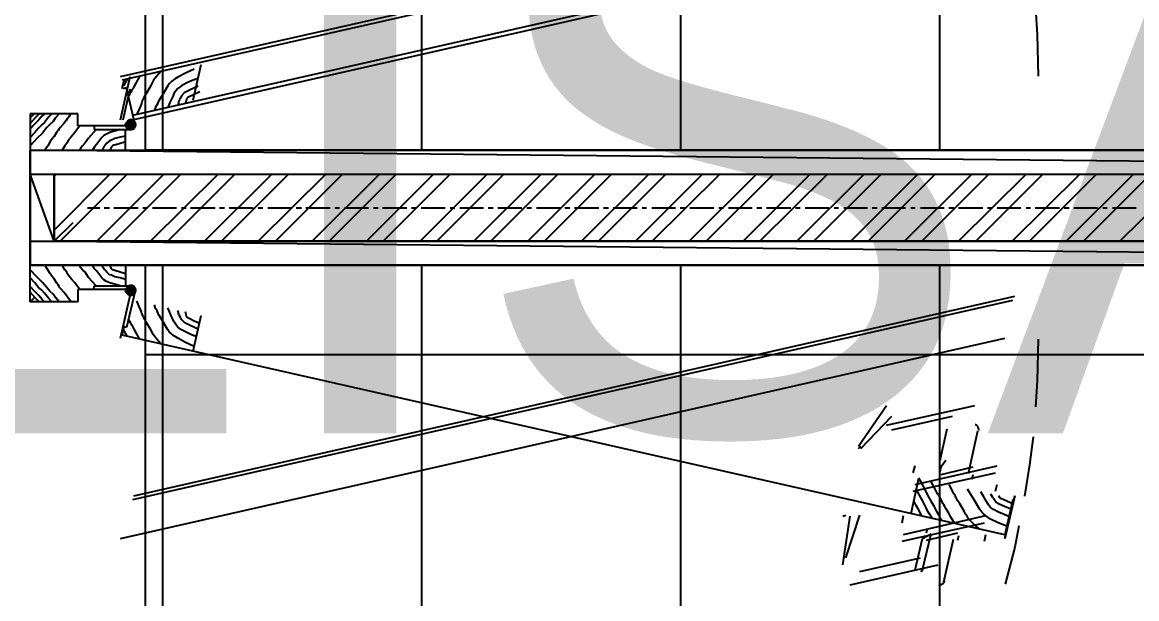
# Model space of a CAD drawing. Header units: millimetres. Extents: x 7649 to 34105, y 3983 to 25377.
# Drawn here: x 30915 to 32076, y 6858 to 7458 of the extents above; entities that cross this region are included whole.
import ezdxf

# ---------------------------------------------------------------- set-up
doc = ezdxf.new("R2010")
doc.units = ezdxf.units.MM

msp = doc.modelspace()

# ---------------------------------------------------------------- linework, layer by layer
at = {"layer": 'GEOMETRY', "color": 7}
for p, q in [((31060.84861, 7324.90139), (31060.84861, 9005.00556)), ((31330.72361, 7324.90139), (31330.72361, 9005.00556)), ((31600.59861, 7324.90139), (31600.59861, 9005.00556)), ((31870.47361, 7324.90139), (31870.47361, 9005.00556)), ((31016.92778, 7401.63056), (31938.20694, 7610.12222)), ((31938.20694, 7605.88889), (31018.51528, 7397.92639)), ((31029.62778, 7361.41389), (31946.67361, 7568.84722)), ((31030.68611, 7357.18056), (31948.79028, 7565.14306)), ((31970.48611, 7472.53889), (31972.07361, 7445.55139)), ((31972.07361, 7445.55139), (31973.13194, 7402.15972)), ((31093.65694, 7409.56806), (31084.66111, 7405.33472)), ((31092.59861, 7377.28889), (31101.06528, 7414.33056)), ((31016.92778, 7356.65139), (31026.98194, 7401.63056)), ((31018.51528, 7389.45972), (31020.63194, 7397.92639)), ((31023.80694, 7398.98472), (31022.21944, 7395.80972)), ((31036.50694, 7401.63056), (31032.80278, 7394.75139)), ((31051.32361, 7397.92639), (31048.14861, 7391.57639)), ((31054.49861, 7401.63056), (31051.32361, 7397.92639)), ((31058.73194, 7406.92222), (31054.49861, 7401.63056)), ((31073.01944, 7398.98472), (31070.37361, 7396.86806)), ((31076.72361, 7401.10139), (31073.01944, 7398.98472)), ((31084.66111, 7405.33472), (31076.72361, 7401.10139)), ((31091.01111, 7397.39722), (31085.19028, 7394.75139)), ((31096.30278, 7399.51389), (31091.01111, 7397.39722)), ((31023.27778, 7389.98889), (31019.57361, 7388.93056)), ((31019.57361, 7356.65139), (31026.98194, 7388.93056)), ((31022.21944, 7395.80972), (31020.10278, 7392.10556)), ((31031.74444, 7352.94722), (31023.27778, 7389.98889)), ((31028.56944, 7387.87222), (31027.51111, 7385.22639)), ((31029.62778, 7388.93056), (31028.56944, 7387.87222)), ((31030.68611, 7391.04722), (31029.62778, 7388.93056)), ((31032.80278, 7394.75139), (31030.68611, 7391.04722)), ((31048.14861, 7391.57639), (31044.44444, 7385.22639)), ((31066.14028, 7392.10556), (31060.31944, 7382.05139)), ((31067.72778, 7394.22222), (31066.14028, 7392.10556)), ((31070.37361, 7396.86806), (31067.72778, 7394.22222)), ((31074.60694, 7386.81389), (31072.49028, 7383.63889)), ((31076.72361, 7389.45972), (31074.60694, 7386.81389)), ((31080.42778, 7392.10556), (31076.72361, 7389.45972)), ((31085.19028, 7394.75139), (31080.42778, 7392.10556)), ((31085.19028, 7385.75556), (31083.07361, 7384.69722)), ((31089.42361, 7387.87222), (31085.19028, 7385.75556)), ((31097.89028, 7391.57639), (31089.42361, 7387.87222)), ((31099.47778, 7385.75556), (31093.65694, 7383.10972)), ((31026.45278, 7383.63889), (31025.39444, 7381.52222)), ((31027.51111, 7385.22639), (31026.45278, 7383.63889)), ((31039.15278, 7375.70139), (31038.62361, 7373.58472)), ((31039.68194, 7377.28889), (31039.15278, 7375.70139)), ((31040.21111, 7377.81806), (31039.68194, 7377.28889)), ((31040.74028, 7378.34722), (31040.21111, 7377.81806)), ((31041.26944, 7379.93472), (31040.74028, 7378.87639)), ((31040.74028, 7378.87639), (31040.74028, 7378.34722)), ((31042.32778, 7381.52222), (31041.26944, 7379.93472)), ((31044.44444, 7385.22639), (31042.32778, 7381.52222)), ((31056.61528, 7376.23056), (31055.02778, 7372.52639)), ((31060.31944, 7382.05139), (31056.61528, 7376.23056)), ((31068.25694, 7374.64306), (31066.14028, 7369.35139)), ((31069.84444, 7378.34722), (31068.25694, 7374.64306)), ((31071.43194, 7380.99306), (31069.84444, 7378.34722)), ((31072.49028, 7383.63889), (31071.43194, 7380.99306)), ((31077.25278, 7374.11389), (31076.72361, 7371.99722)), ((31077.78194, 7376.23056), (31077.25278, 7375.70139)), ((31077.25278, 7375.70139), (31077.25278, 7374.11389)), ((31078.31111, 7376.75972), (31077.78194, 7376.75972)), ((31077.78194, 7376.75972), (31077.78194, 7376.23056)), ((31079.36944, 7379.40556), (31078.31111, 7377.81806)), ((31078.31111, 7377.81806), (31078.31111, 7376.75972)), ((31080.42778, 7381.52222), (31079.36944, 7379.40556)), ((31083.07361, 7384.69722), (31080.42778, 7381.52222)), ((31085.19028, 7376.75972), (31084.66111, 7373.58472)), ((31085.71944, 7378.34722), (31085.19028, 7376.75972)), ((31086.24861, 7378.87639), (31085.71944, 7378.34722)), ((31086.77778, 7379.93472), (31086.24861, 7379.40556)), ((31086.24861, 7379.40556), (31086.24861, 7378.87639)), ((31088.36528, 7380.46389), (31086.77778, 7379.93472)), ((31093.65694, 7383.10972), (31088.36528, 7380.46389)), ((30972.47778, 7363.00139), (30922.73611, 7363.00139)), ((30922.73611, 7363.00139), (30922.73611, 7324.90139)), ((30922.73611, 7358.76806), (30926.96944, 7363.00139)), ((30932.26111, 7363.00139), (30928.02778, 7358.76806)), ((30937.55278, 7363.00139), (30934.90694, 7360.35556)), ((30945.49028, 7363.00139), (30941.78611, 7359.29722)), ((30952.89861, 7363.00139), (30948.66528, 7358.23889)), ((30965.59861, 7363.00139), (30964.01111, 7361.41389)), ((30972.47778, 7350.30139), (30972.47778, 7363.00139)), ((31035.97778, 7367.23472), (31033.86111, 7362.47222)), ((31037.56528, 7370.93889), (31035.97778, 7367.23472)), ((31038.62361, 7373.58472), (31037.56528, 7370.93889)), ((31053.44028, 7369.88056), (31052.38194, 7366.17639)), ((31055.02778, 7372.52639), (31053.44028, 7369.88056)), ((30928.02778, 7358.76806), (30922.73611, 7352.94722)), ((30927.49861, 7352.41806), (30922.73611, 7347.12639)), ((30931.73194, 7356.65139), (30927.49861, 7352.41806)), ((30934.90694, 7351.35972), (30931.20278, 7347.65556)), ((30934.90694, 7360.35556), (30931.73194, 7356.65139)), ((30937.55278, 7354.00556), (30934.90694, 7351.35972)), ((30941.78611, 7359.29722), (30937.55278, 7354.00556)), ((30943.37361, 7351.88889), (30939.66944, 7348.18472)), ((30946.54861, 7355.06389), (30943.37361, 7351.88889)), ((30948.66528, 7358.23889), (30946.54861, 7355.06389)), ((30957.66111, 7352.94722), (30955.01528, 7349.77222)), ((30960.30694, 7356.12222), (30957.66111, 7352.94722)), ((30961.36528, 7357.70972), (30960.30694, 7356.12222)), ((30961.89444, 7358.23889), (30961.36528, 7357.70972)), ((30962.42361, 7358.76806), (30961.89444, 7358.23889)), ((30962.95278, 7359.82639), (30962.42361, 7358.76806)), ((30964.01111, 7361.41389), (30962.95278, 7359.82639)), ((31022.21944, 7351.35972), (31022.74861, 7353.47639)), ((31023.27778, 7348.71389), (31022.21944, 7351.35972)), ((31022.21944, 7351.35972), (31027.51111, 7351.35972)), ((31027.51111, 7351.35972), (31022.21944, 7351.35972)), ((31024.86528, 7355.59306), (31022.74861, 7353.47639)), ((31022.74861, 7353.47639), (31027.51111, 7351.35972)), ((31022.74861, 7353.47639), (31027.51111, 7351.35972)), ((31022.79451, 7352.30649), (31022.74861, 7351.62431)), ((31022.74861, 7351.62431), (31022.79451, 7350.94212)), ((31022.92821, 7352.96077), (31022.79451, 7352.30649)), ((31022.79451, 7350.94212), (31022.92821, 7350.28784)), ((31023.14371, 7353.58115), (31022.92821, 7352.96077)), ((31023.43503, 7354.16166), (31023.14371, 7353.58115)), ((31027.51111, 7351.35972), (31023.27778, 7348.71389)), ((31027.51111, 7351.35972), (31023.27778, 7348.71389)), ((31023.79617, 7354.69629), (31023.43503, 7354.16166)), ((31024.22113, 7355.17906), (31023.79617, 7354.69629)), ((31024.70393, 7355.60399), (31024.22113, 7355.17906)), ((31025.23857, 7355.96509), (31024.70393, 7355.60399)), ((31024.86528, 7355.59306), (31026.98194, 7356.12222)), ((31027.51111, 7351.35972), (31024.86528, 7355.59306)), ((31027.51111, 7351.35972), (31024.86528, 7355.59306)), ((31025.81906, 7356.25636), (31025.23857, 7355.96509)), ((31025.39444, 7347.12639), (31027.51111, 7351.35972)), ((31025.39444, 7347.12639), (31027.51111, 7351.35972)), ((31026.43941, 7356.47183), (31025.81906, 7356.25636)), ((31027.09362, 7356.6055), (31026.43941, 7356.47183)), ((31026.98194, 7356.12222), (31029.62778, 7355.59306)), ((31027.51111, 7351.35972), (31026.98194, 7356.12222)), ((31026.98194, 7356.12222), (31027.51111, 7351.35972)), ((31027.77569, 7356.65139), (31027.09362, 7356.6055)), ((31029.62778, 7355.59306), (31027.51111, 7351.35972)), ((31029.62778, 7355.59306), (31027.51111, 7351.35972)), ((31027.51111, 7351.35972), (31031.21528, 7354.00556)), ((31027.51111, 7351.35972), (31031.21528, 7354.00556)), ((31032.27361, 7351.88889), (31027.51111, 7351.35972)), ((31027.51111, 7351.35972), (31032.27361, 7351.88889)), ((31031.74444, 7349.24306), (31027.51111, 7351.35972)), ((31031.74444, 7349.24306), (31027.51111, 7351.35972)), ((31027.51111, 7351.35972), (31030.15694, 7347.65556)), ((31027.51111, 7351.35972), (31030.15694, 7347.65556)), ((31027.51111, 7346.59722), (31027.51111, 7351.35972)), ((31027.51111, 7351.35972), (31027.51111, 7346.59722)), ((31028.45777, 7356.6055), (31027.77569, 7356.65139)), ((31029.11198, 7356.47183), (31028.45777, 7356.6055)), ((31029.73232, 7356.25636), (31029.11198, 7356.47183)), ((31031.21528, 7354.00556), (31029.62778, 7355.59306)), ((31030.31281, 7355.96509), (31029.73232, 7356.25636)), ((31030.84746, 7355.60399), (31030.31281, 7355.96509)), ((31031.33026, 7355.17906), (31030.84746, 7355.60399)), ((31031.21528, 7354.00556), (31032.27361, 7351.88889)), ((31031.75522, 7354.69629), (31031.33026, 7355.17906)), ((31032.27361, 7351.88889), (31031.74444, 7349.24306)), ((31032.11636, 7354.16166), (31031.75522, 7354.69629)), ((31032.40768, 7353.58115), (31032.11636, 7354.16166)), ((31032.62318, 7352.96077), (31032.40768, 7353.58115)), ((31032.75688, 7352.30649), (31032.62318, 7352.96077)), ((31032.62318, 7350.28784), (31032.75688, 7350.94212)), ((31032.80278, 7351.62431), (31032.75688, 7352.30649)), ((31032.75688, 7350.94212), (31032.80278, 7351.62431)), ((30927.49861, 7343.42222), (30922.73611, 7338.13056)), ((30931.20278, 7347.65556), (30927.49861, 7343.42222)), ((30935.43611, 7342.89306), (30929.61528, 7337.07222)), ((30939.66944, 7348.18472), (30935.43611, 7342.89306)), ((30947.60694, 7339.18889), (30945.49028, 7336.54306)), ((30950.25278, 7343.42222), (30947.60694, 7339.18889)), ((30951.84028, 7345.53889), (30950.25278, 7343.42222)), ((30952.89861, 7347.12639), (30951.84028, 7345.53889)), ((30953.42778, 7347.65556), (30952.89861, 7347.12639)), ((30955.01528, 7349.77222), (30953.42778, 7348.18472)), ((30953.42778, 7348.18472), (30953.42778, 7347.65556)), ((30966.12778, 7339.71806), (30964.54028, 7337.60139)), ((30969.30278, 7343.42222), (30966.12778, 7339.71806)), ((30971.94861, 7347.12639), (30969.30278, 7343.42222)), ((30974.59444, 7350.30139), (30971.94861, 7347.12639)), ((30989.41111, 7350.30139), (30972.47778, 7350.30139)), ((30991.52778, 7346.59722), (30983.59028, 7337.60139)), ((31032.27361, 7350.30139), (30989.41111, 7350.30139)), ((30989.41111, 7350.30139), (30989.41111, 7346.59722)), ((30989.41111, 7346.59722), (31027.51111, 7346.59722)), ((30999.46528, 7340.24722), (30997.34861, 7338.13056)), ((31002.11111, 7341.83472), (30999.46528, 7340.24722)), ((31005.81528, 7343.42222), (31002.11111, 7341.83472)), ((31016.39861, 7346.59722), (31005.81528, 7343.42222)), ((31022.21944, 7339.71806), (31016.39861, 7338.65972)), ((31022.21944, 7324.90139), (31022.21944, 7346.59722)), ((31022.92821, 7350.28784), (31023.14371, 7349.66746)), ((31023.14371, 7349.66746), (31023.43503, 7349.08695)), ((31023.27778, 7348.71389), (31025.39444, 7347.12639)), ((31023.43503, 7349.08695), (31023.79617, 7348.55232)), ((31023.79617, 7348.55232), (31024.22113, 7348.06955)), ((31024.22113, 7348.06955), (31024.70393, 7347.64462)), ((31024.70393, 7347.64462), (31025.23857, 7347.28352)), ((31025.23857, 7347.28352), (31025.81906, 7346.99225)), ((31027.51111, 7346.59722), (31025.39444, 7347.12639)), ((31025.81906, 7346.99225), (31026.43941, 7346.77678)), ((31026.43941, 7346.77678), (31027.09362, 7346.64311)), ((31027.09362, 7346.64311), (31027.77569, 7346.59722)), ((31030.15694, 7347.65556), (31027.51111, 7346.59722)), ((31027.77569, 7346.59722), (31028.45777, 7346.64311)), ((31028.45777, 7346.64311), (31029.11198, 7346.77678)), ((31029.11198, 7346.77678), (31029.73232, 7346.99225)), ((31029.73232, 7346.99225), (31030.31281, 7347.28352)), ((31030.15694, 7347.65556), (31031.74444, 7349.24306)), ((31030.31281, 7347.28352), (31030.84746, 7347.64462)), ((31030.84746, 7347.64462), (31031.33026, 7348.06955)), ((31031.33026, 7348.06955), (31031.75522, 7348.55232)), ((31031.75522, 7348.55232), (31032.11636, 7349.08695)), ((31032.11636, 7349.08695), (31032.40768, 7349.66746)), ((31032.40768, 7349.66746), (31032.62318, 7350.28784)), ((30929.61528, 7337.07222), (30922.73611, 7329.66389)), ((30941.25694, 7329.66389), (30938.08194, 7324.90139)), ((30943.37361, 7333.36806), (30941.25694, 7329.66389)), ((30945.49028, 7336.54306), (30943.37361, 7333.36806)), ((30958.71944, 7329.66389), (30956.07361, 7324.90139)), ((30960.83611, 7332.30972), (30958.71944, 7329.66389)), ((30961.89444, 7334.42639), (30960.83611, 7332.30972)), ((30962.42361, 7335.48472), (30961.89444, 7334.42639)), ((30962.95278, 7335.48472), (30962.42361, 7335.48472)), ((30963.48194, 7336.54306), (30962.95278, 7336.01389)), ((30962.95278, 7336.01389), (30962.95278, 7335.48472)), ((30964.54028, 7337.60139), (30963.48194, 7336.54306)), ((30975.65278, 7327.54722), (30974.06528, 7324.90139)), ((30977.24028, 7329.66389), (30975.65278, 7327.54722)), ((30979.88611, 7332.83889), (30977.24028, 7329.66389)), ((30983.59028, 7337.60139), (30979.88611, 7332.83889)), ((30989.94028, 7328.60556), (30987.82361, 7324.90139)), ((30992.05694, 7331.25139), (30989.94028, 7328.60556)), ((30995.23194, 7335.48472), (30992.05694, 7331.25139)), ((30997.34861, 7338.13056), (30995.23194, 7335.48472)), ((30998.93611, 7327.54722), (30998.40694, 7326.48889)), ((30999.46528, 7328.07639), (30998.93611, 7327.54722)), ((30999.99444, 7329.13472), (30999.46528, 7328.60556)), ((30999.46528, 7328.60556), (30999.46528, 7328.07639)), ((31001.05278, 7330.19306), (30999.99444, 7329.13472)), ((31002.64028, 7332.30972), (31001.05278, 7330.19306)), ((31005.28611, 7334.95556), (31002.64028, 7332.30972)), ((31007.40278, 7335.48472), (31005.28611, 7334.95556)), ((31007.40278, 7328.60556), (31006.87361, 7327.01806)), ((31011.10694, 7337.07222), (31007.40278, 7335.48472)), ((31008.46111, 7329.66389), (31007.40278, 7328.60556)), ((31010.04861, 7330.19306), (31008.46111, 7329.66389)), ((31012.16528, 7330.72222), (31010.04861, 7330.19306)), ((31016.39861, 7338.65972), (31011.10694, 7337.07222)), ((31015.34028, 7331.78056), (31012.16528, 7330.72222)), ((31022.21944, 7333.89722), (31015.34028, 7331.78056)), ((33443.15694, 7300.03056), (30922.73611, 7324.90139)), ((30922.73611, 7324.90139), (30922.73611, 7300.03056)), ((33443.15694, 7300.03056), (30922.73611, 7324.90139)), ((30922.73611, 7324.90139), (33443.15694, 7324.90139)), ((30922.73611, 7324.90139), (31022.21944, 7324.90139)), ((30998.40694, 7326.48889), (30997.87778, 7324.90139)), ((31006.87361, 7327.01806), (31005.81528, 7324.90139)), ((30947.60694, 7230.18056), (30922.73611, 7300.03056)), ((30922.73611, 7300.03056), (30922.73611, 7230.18056)), ((30947.60694, 7230.18056), (30922.73611, 7300.03056)), ((30922.73611, 7300.03056), (30947.60694, 7300.03056)), ((30922.73611, 7300.03056), (33443.15694, 7300.03056)), ((30947.60694, 7300.03056), (30947.60694, 7230.18056)), ((30947.60694, 7297.91389), (30949.72361, 7300.03056)), ((30947.60694, 7241.82222), (31005.81528, 7300.03056)), ((30953.95694, 7230.18056), (31023.80694, 7300.03056)), ((30992.05694, 7230.18056), (31061.90694, 7300.03056)), ((31010.04861, 7230.18056), (31079.89861, 7300.03056)), ((31048.14861, 7230.18056), (31118.52778, 7300.03056)), ((31066.14028, 7230.18056), (31135.99028, 7300.03056)), ((31104.24028, 7230.18056), (31174.61944, 7300.03056)), ((31122.23194, 7230.18056), (31192.08194, 7300.03056)), ((31160.33194, 7230.18056), (31230.71111, 7300.03056)), ((31178.32361, 7230.18056), (31248.17361, 7300.03056)), ((31216.42361, 7230.18056), (31286.80278, 7300.03056)), ((31234.41528, 7230.18056), (31304.26528, 7300.03056)), ((31273.04444, 7230.18056), (31342.89444, 7300.03056)), ((31290.50694, 7230.18056), (31360.35694, 7300.03056)), ((31329.13611, 7230.18056), (31398.98611, 7300.03056)), ((31346.59861, 7230.18056), (31416.44861, 7300.03056)), ((31385.22778, 7230.18056), (31455.07778, 7300.03056)), ((31402.69028, 7230.18056), (31472.54028, 7300.03056)), ((31441.31944, 7230.18056), (31511.16944, 7300.03056)), ((31458.78194, 7230.18056), (31528.63194, 7300.03056)), ((31497.41111, 7230.18056), (31567.26111, 7300.03056)), ((31514.87361, 7230.18056), (31585.25278, 7300.03056)), ((31553.50278, 7230.18056), (31623.35278, 7300.03056)), ((31570.96528, 7230.18056), (31641.34444, 7300.03056)), ((31609.59444, 7230.18056), (31679.44444, 7300.03056)), ((31627.05694, 7230.18056), (31697.43611, 7300.03056)), ((31665.68611, 7230.18056), (31735.53611, 7300.03056)), ((31683.14861, 7230.18056), (31753.52778, 7300.03056)), ((31721.77778, 7230.18056), (31791.62778, 7300.03056)), ((31739.24028, 7230.18056), (31809.61944, 7300.03056)), ((31777.86944, 7230.18056), (31847.71944, 7300.03056)), ((31795.86111, 7230.18056), (31865.71111, 7300.03056)), ((31833.96111, 7230.18056), (31903.81111, 7300.03056)), ((31851.95278, 7230.18056), (31921.80278, 7300.03056)), ((31890.05278, 7230.18056), (31960.43194, 7300.03056)), ((31908.04444, 7230.18056), (31977.89444, 7300.03056)), ((31946.14444, 7230.18056), (32016.52361, 7300.03056)), ((31964.13611, 7230.18056), (32033.98611, 7300.03056)), ((32002.23611, 7230.18056), (32072.61528, 7300.03056)), ((32020.22778, 7230.18056), (32090.07778, 7300.03056)), ((32058.32778, 7230.18056), (32128.70694, 7300.03056)), ((30982.53194, 7265.10556), (30995.23194, 7265.10556)), ((30999.99444, 7265.10556), (31005.28611, 7265.10556)), ((31010.04861, 7265.10556), (31035.44861, 7265.10556)), ((31040.21111, 7265.10556), (31044.97361, 7265.10556)), ((31050.26528, 7265.10556), (31075.13611, 7265.10556)), ((31080.42778, 7265.10556), (31085.19028, 7265.10556)), ((31089.95278, 7265.10556), (31115.35278, 7265.10556)), ((31120.11528, 7265.10556), (31125.40694, 7265.10556)), ((31130.16944, 7265.10556), (31155.04028, 7265.10556)), ((31160.33194, 7265.10556), (31165.09444, 7265.10556)), ((31170.38611, 7265.10556), (31195.25694, 7265.10556)), ((31200.01944, 7265.10556), (31205.31111, 7265.10556)), ((31210.07361, 7265.10556), (31235.47361, 7265.10556)), ((31240.23611, 7265.10556), (31244.99861, 7265.10556)), ((31250.29028, 7265.10556), (31275.16111, 7265.10556)), ((31280.45278, 7265.10556), (31285.21528, 7265.10556)), ((31289.97778, 7265.10556), (31315.37778, 7265.10556)), ((31320.14028, 7265.10556), (31325.43194, 7265.10556)), ((31330.19444, 7265.10556), (31355.06528, 7265.10556)), ((31360.35694, 7265.10556), (31365.11944, 7265.10556)), ((31370.41111, 7265.10556), (31395.28194, 7265.10556)), ((31400.04444, 7265.10556), (31405.33611, 7265.10556)), ((31410.09861, 7265.10556), (31434.96944, 7265.10556)), ((31440.26111, 7265.10556), (31445.02361, 7265.10556)), ((31450.31528, 7265.10556), (31475.18611, 7265.10556)), ((31479.94861, 7265.10556), (31485.24028, 7265.10556)), ((31490.00278, 7265.10556), (31515.40278, 7265.10556)), ((31520.16528, 7265.10556), (31525.45694, 7265.10556)), ((31530.21944, 7265.10556), (31555.09028, 7265.10556)), ((31560.38194, 7265.10556), (31565.14444, 7265.10556)), ((31570.43611, 7265.10556), (31595.30694, 7265.10556)), ((31600.06944, 7265.10556), (31605.36111, 7265.10556)), ((31610.12361, 7265.10556), (31634.99444, 7265.10556)), ((31640.28611, 7265.10556), (31645.04861, 7265.10556)), ((31650.34028, 7265.10556), (31675.21111, 7265.10556)), ((31679.97361, 7265.10556), (31685.26528, 7265.10556)), ((31690.02778, 7265.10556), (31715.42778, 7265.10556)), ((31720.19028, 7265.10556), (31724.95278, 7265.10556)), ((31730.24444, 7265.10556), (31755.11528, 7265.10556)), ((31760.40694, 7265.10556), (31765.16944, 7265.10556)), ((31770.46111, 7265.10556), (31795.33194, 7265.10556)), ((31800.09444, 7265.10556), (31805.38611, 7265.10556)), ((31810.14861, 7265.10556), (31835.01944, 7265.10556)), ((31840.31111, 7265.10556), (31845.07361, 7265.10556)), ((31850.36528, 7265.10556), (31875.23611, 7265.10556)), ((31879.99861, 7265.10556), (31885.29028, 7265.10556)), ((31890.05278, 7265.10556), (31915.45278, 7265.10556)), ((31920.21528, 7265.10556), (31924.97778, 7265.10556)), ((31930.26944, 7265.10556), (31955.14028, 7265.10556)), ((31960.43194, 7265.10556), (31965.19444, 7265.10556)), ((31969.95694, 7265.10556), (31995.35694, 7265.10556)), ((32000.11944, 7265.10556), (32005.41111, 7265.10556)), ((32010.17361, 7265.10556), (32035.04444, 7265.10556)), ((32040.33611, 7265.10556), (32045.09861, 7265.10556)), ((32050.39028, 7265.10556), (32075.26111, 7265.10556)), ((30947.60694, 7230.18056), (30967.71528, 7249.75972)), ((33443.15694, 7205.30972), (30922.73611, 7230.18056)), ((30922.73611, 7230.18056), (30922.73611, 7205.30972)), ((33443.15694, 7205.30972), (30922.73611, 7230.18056)), ((30922.73611, 7230.18056), (33443.15694, 7230.18056)), ((30922.73611, 7230.18056), (30947.60694, 7230.18056)), ((30922.73611, 7205.30972), (33443.15694, 7205.30972)), ((30922.73611, 7167.20972), (30922.73611, 7205.30972)), ((30922.73611, 7205.30972), (31022.21944, 7205.30972)), ((30929.61528, 7193.13889), (30922.73611, 7200.54722)), ((30941.25694, 7200.54722), (30938.08194, 7205.30972)), ((30943.37361, 7196.84306), (30941.25694, 7200.54722)), ((30958.71944, 7200.54722), (30956.07361, 7205.30972)), ((30960.83611, 7197.90139), (30958.71944, 7200.54722)), ((30975.65278, 7202.66389), (30974.06528, 7205.30972)), ((30977.24028, 7200.54722), (30975.65278, 7202.66389)), ((30979.88611, 7197.90139), (30977.24028, 7200.54722)), ((30989.94028, 7201.60556), (30987.82361, 7205.30972)), ((30992.05694, 7198.95972), (30989.94028, 7201.60556)), ((30998.40694, 7203.72222), (30997.87778, 7205.30972)), ((30998.93611, 7202.66389), (30998.40694, 7203.72222)), ((30999.46528, 7202.13472), (30998.93611, 7202.66389)), ((30999.99444, 7201.07639), (30999.46528, 7202.13472)), ((31001.05278, 7200.01806), (30999.99444, 7201.07639)), ((31002.64028, 7197.90139), (31001.05278, 7200.01806)), ((31006.87361, 7203.19306), (31005.81528, 7205.30972)), ((31007.40278, 7201.60556), (31006.87361, 7203.19306)), ((31008.46111, 7200.54722), (31007.40278, 7201.60556)), ((31010.04861, 7200.01806), (31008.46111, 7200.54722)), ((31012.16528, 7199.48889), (31010.04861, 7200.01806)), ((31022.21944, 7205.30972), (31022.21944, 7183.61389)), ((31060.84861, 5525.20556), (31060.84861, 7205.30972)), ((31330.72361, 5525.20556), (31330.72361, 7205.30972)), ((31600.59861, 5525.20556), (31600.59861, 7205.30972)), ((31870.47361, 5525.20556), (31870.47361, 7205.30972)), ((30927.49861, 7186.78889), (30922.73611, 7192.08056)), ((30935.43611, 7187.31806), (30929.61528, 7193.13889)), ((30945.49028, 7193.66806), (30943.37361, 7196.84306)), ((30947.60694, 7191.02222), (30945.49028, 7193.66806)), ((30950.25278, 7186.78889), (30947.60694, 7191.02222)), ((30961.89444, 7195.78472), (30960.83611, 7197.90139)), ((30962.42361, 7195.25556), (30961.89444, 7195.78472)), ((30962.95278, 7194.72639), (30962.42361, 7195.25556)), ((30962.95278, 7194.19722), (30962.95278, 7194.72639)), ((30963.48194, 7193.66806), (30962.95278, 7194.19722)), ((30964.54028, 7192.60972), (30963.48194, 7193.66806)), ((30966.12778, 7190.49306), (30964.54028, 7192.60972)), ((30969.30278, 7186.78889), (30966.12778, 7190.49306)), ((30983.59028, 7192.60972), (30979.88611, 7197.90139)), ((30991.52778, 7183.61389), (30983.59028, 7192.60972)), ((30995.23194, 7194.72639), (30992.05694, 7198.95972)), ((30997.34861, 7192.08056), (30995.23194, 7194.72639)), ((30999.46528, 7189.96389), (30997.34861, 7192.08056)), ((31002.11111, 7188.37639), (30999.46528, 7189.96389)), ((31005.81528, 7186.78889), (31002.11111, 7188.37639)), ((31005.28611, 7195.25556), (31002.64028, 7197.90139)), ((31007.40278, 7194.72639), (31005.28611, 7195.25556)), ((31011.10694, 7193.13889), (31007.40278, 7194.72639)), ((31016.39861, 7192.08056), (31011.10694, 7193.13889)), ((31015.34028, 7198.43056), (31012.16528, 7199.48889)), ((31022.21944, 7196.31389), (31015.34028, 7198.43056)), ((31022.21944, 7190.49306), (31016.39861, 7192.08056)), ((30927.49861, 7177.79306), (30922.73611, 7183.08472)), ((30928.02778, 7171.44306), (30922.73611, 7177.26389)), ((30931.20278, 7182.55556), (30927.49861, 7186.78889)), ((30931.73194, 7173.55972), (30927.49861, 7177.79306)), ((30934.90694, 7179.38056), (30931.20278, 7182.55556)), ((30937.55278, 7176.20556), (30934.90694, 7179.38056)), ((30939.66944, 7182.55556), (30935.43611, 7187.31806)), ((30943.37361, 7178.32222), (30939.66944, 7182.55556)), ((30946.54861, 7175.14722), (30943.37361, 7178.32222)), ((30951.84028, 7184.67222), (30950.25278, 7186.78889)), ((30952.89861, 7183.08472), (30951.84028, 7184.67222)), ((30953.42778, 7182.55556), (30952.89861, 7183.08472)), ((30953.42778, 7182.02639), (30953.42778, 7182.55556)), ((30955.01528, 7180.43889), (30953.42778, 7182.02639)), ((30957.66111, 7177.26389), (30955.01528, 7180.43889)), ((30960.30694, 7174.08889), (30957.66111, 7177.26389)), ((30971.94861, 7183.08472), (30969.30278, 7186.78889)), ((30974.59444, 7179.90972), (30971.94861, 7183.08472)), ((30989.41111, 7179.90972), (30972.47778, 7179.90972)), ((30972.47778, 7179.90972), (30972.47778, 7167.20972)), ((30989.41111, 7179.90972), (30989.41111, 7183.61389)), ((30989.41111, 7183.61389), (31027.51111, 7183.61389)), ((31032.27361, 7179.90972), (30989.41111, 7179.90972)), ((31016.39861, 7183.61389), (31005.81528, 7186.78889)), ((31022.21944, 7178.85139), (31023.27778, 7181.49722)), ((31022.74861, 7176.73472), (31022.21944, 7178.85139)), ((31022.21944, 7178.85139), (31027.51111, 7178.85139)), ((31027.51111, 7178.85139), (31022.21944, 7178.85139)), ((31022.79451, 7179.79816), (31022.74861, 7179.11597)), ((31022.74861, 7179.11597), (31022.79451, 7178.43379)), ((31027.51111, 7178.85139), (31022.74861, 7176.73472)), ((31027.51111, 7178.85139), (31022.74861, 7176.73472)), ((31022.74861, 7176.73472), (31024.86528, 7174.61806)), ((31022.92821, 7180.45244), (31022.79451, 7179.79816)), ((31022.79451, 7178.43379), (31022.92821, 7177.77951)), ((31023.14371, 7181.07282), (31022.92821, 7180.45244)), ((31022.92821, 7177.77951), (31023.14371, 7177.15912)), ((31023.43503, 7181.65332), (31023.14371, 7181.07282)), ((31023.14371, 7177.15912), (31023.43503, 7176.57862)), ((31025.39444, 7183.08472), (31023.27778, 7181.49722)), ((31023.27778, 7181.49722), (31027.51111, 7178.85139)), ((31023.27778, 7181.49722), (31027.51111, 7178.85139)), ((31031.74444, 7177.26389), (31023.27778, 7140.22222)), ((31023.79617, 7182.18796), (31023.43503, 7181.65332)), ((31023.43503, 7176.57862), (31023.79617, 7176.04399)), ((31024.22113, 7182.67073), (31023.79617, 7182.18796)), ((31024.70393, 7183.09566), (31024.22113, 7182.67073)), ((31025.23857, 7183.45675), (31024.70393, 7183.09566)), ((31024.86528, 7174.61806), (31027.51111, 7178.85139)), ((31024.86528, 7174.61806), (31027.51111, 7178.85139)), ((31025.81906, 7183.74803), (31025.23857, 7183.45675)), ((31025.39444, 7183.08472), (31027.51111, 7183.61389)), ((31027.51111, 7178.85139), (31025.39444, 7183.08472)), ((31027.51111, 7178.85139), (31025.39444, 7183.08472)), ((31026.43941, 7183.9635), (31025.81906, 7183.74803)), ((31027.09362, 7184.09717), (31026.43941, 7183.9635)), ((31026.98194, 7174.08889), (31027.51111, 7178.85139)), ((31027.51111, 7178.85139), (31026.98194, 7174.08889)), ((31027.77569, 7184.14306), (31027.09362, 7184.09717)), ((31027.51111, 7183.61389), (31030.15694, 7183.08472)), ((31027.51111, 7178.85139), (31027.51111, 7183.61389)), ((31027.51111, 7183.61389), (31027.51111, 7178.85139)), ((31030.15694, 7183.08472), (31027.51111, 7178.85139)), ((31030.15694, 7183.08472), (31027.51111, 7178.85139)), ((31027.51111, 7178.85139), (31031.74444, 7180.96806)), ((31027.51111, 7178.85139), (31031.74444, 7180.96806)), ((31032.27361, 7178.32222), (31027.51111, 7178.85139)), ((31031.21528, 7176.20556), (31027.51111, 7178.85139)), ((31027.51111, 7178.85139), (31032.27361, 7178.32222)), ((31031.21528, 7176.20556), (31027.51111, 7178.85139)), ((31027.51111, 7178.85139), (31029.62778, 7174.61806)), ((31027.51111, 7178.85139), (31029.62778, 7174.61806)), ((31028.45777, 7184.09717), (31027.77569, 7184.14306)), ((31029.11198, 7183.9635), (31028.45777, 7184.09717)), ((31029.73232, 7183.74803), (31029.11198, 7183.9635)), ((31030.31281, 7183.45675), (31029.73232, 7183.74803)), ((31031.74444, 7180.96806), (31030.15694, 7183.08472)), ((31030.84746, 7183.09566), (31030.31281, 7183.45675)), ((31031.33026, 7182.67073), (31030.84746, 7183.09566)), ((31032.27361, 7178.32222), (31031.21528, 7176.20556)), ((31031.75522, 7182.18796), (31031.33026, 7182.67073)), ((31031.74444, 7180.96806), (31032.27361, 7178.32222)), ((31032.11636, 7181.65332), (31031.75522, 7182.18796)), ((31031.75522, 7176.04399), (31032.11636, 7176.57862)), ((31032.40768, 7181.07282), (31032.11636, 7181.65332)), ((31032.11636, 7176.57862), (31032.40768, 7177.15912)), ((31032.62318, 7180.45244), (31032.40768, 7181.07282)), ((31032.40768, 7177.15912), (31032.62318, 7177.77951)), ((31032.75688, 7179.79816), (31032.62318, 7180.45244)), ((31032.62318, 7177.77951), (31032.75688, 7178.43379)), ((31032.80278, 7179.11597), (31032.75688, 7179.79816)), ((31032.75688, 7178.43379), (31032.80278, 7179.11597)), ((30922.73611, 7167.20972), (30926.96944, 7171.44306)), ((30972.47778, 7167.20972), (30922.73611, 7167.20972)), ((30932.26111, 7167.20972), (30928.02778, 7171.44306)), ((30934.90694, 7169.85556), (30931.73194, 7173.55972)), ((30937.55278, 7167.20972), (30934.90694, 7169.85556)), ((30941.78611, 7170.91389), (30937.55278, 7176.20556)), ((30945.49028, 7167.20972), (30941.78611, 7170.91389)), ((30948.66528, 7171.97222), (30946.54861, 7175.14722)), ((30952.89861, 7167.20972), (30948.66528, 7171.97222)), ((30961.36528, 7172.50139), (30960.30694, 7174.08889)), ((30961.89444, 7171.97222), (30961.36528, 7172.50139)), ((30962.42361, 7171.44306), (30961.89444, 7171.97222)), ((30962.95278, 7170.38472), (30962.42361, 7171.44306)), ((30964.01111, 7168.79722), (30962.95278, 7170.38472)), ((30965.59861, 7167.20972), (30964.01111, 7168.79722)), ((31016.92778, 7129.10972), (31026.98194, 7173.55972)), ((31019.57361, 7141.28056), (31026.98194, 7173.55972)), ((31023.79617, 7176.04399), (31024.22113, 7175.56122)), ((31024.22113, 7175.56122), (31024.70393, 7175.13629)), ((31024.70393, 7175.13629), (31025.23857, 7174.77519)), ((31026.98194, 7174.08889), (31024.86528, 7174.61806)), ((31025.23857, 7174.77519), (31025.81906, 7174.48391)), ((31025.81906, 7174.48391), (31026.43941, 7174.26845)), ((31026.43941, 7174.26845), (31027.09362, 7174.13478)), ((31029.62778, 7174.61806), (31026.98194, 7174.08889)), ((31027.09362, 7174.13478), (31027.77569, 7174.08889)), ((31027.77569, 7174.08889), (31028.45777, 7174.13478)), ((31028.45777, 7174.13478), (31029.11198, 7174.26845)), ((31029.11198, 7174.26845), (31029.73232, 7174.48391)), ((31029.62778, 7174.61806), (31031.21528, 7176.20556)), ((31029.62778, 6961.36389), (31946.67361, 7168.79722)), ((31029.73232, 7174.48391), (31030.31281, 7174.77519)), ((31030.31281, 7174.77519), (31030.84746, 7175.13629)), ((31030.68611, 6965.06806), (31948.79028, 7173.03056)), ((31030.84746, 7175.13629), (31031.33026, 7175.56122)), ((31031.33026, 7175.56122), (31031.75522, 7176.04399)), ((31035.97778, 7162.97639), (31033.86111, 7168.26806)), ((31037.56528, 7159.27222), (31035.97778, 7162.97639)), ((31038.62361, 7156.62639), (31037.56528, 7159.27222)), ((31039.15278, 7154.50972), (31038.62361, 7156.62639)), ((31039.68194, 7153.45139), (31039.15278, 7154.50972)), ((31040.21111, 7152.39306), (31039.68194, 7153.45139)), ((31053.44028, 7160.33056), (31052.38194, 7164.03472)), ((31055.02778, 7157.68472), (31053.44028, 7160.33056)), ((31056.61528, 7153.98056), (31055.02778, 7157.68472)), ((31060.31944, 7148.15972), (31056.61528, 7153.98056)), ((31068.25694, 7156.09722), (31066.14028, 7160.85972)), ((31069.84444, 7151.86389), (31068.25694, 7156.09722)), ((31077.25278, 7156.09722), (31076.72361, 7158.21389)), ((31077.25278, 7154.50972), (31077.25278, 7156.09722)), ((31077.78194, 7153.98056), (31077.25278, 7154.50972)), ((31078.31111, 7153.45139), (31077.78194, 7153.98056)), ((31078.31111, 7152.39306), (31078.31111, 7153.45139)), ((31085.19028, 7153.98056), (31084.66111, 7156.62639)), ((31085.71944, 7151.86389), (31085.19028, 7153.98056)), ((31026.45278, 7146.57222), (31025.39444, 7148.68889)), ((31027.51111, 7144.98472), (31026.45278, 7146.57222)), ((31028.56944, 7142.86806), (31027.51111, 7144.98472)), ((31029.62778, 7141.28056), (31028.56944, 7142.86806)), ((31040.74028, 7151.86389), (31040.21111, 7152.39306)), ((31040.74028, 7151.33472), (31040.74028, 7151.86389)), ((31041.26944, 7150.27639), (31040.74028, 7151.33472)), ((31042.32778, 7148.68889), (31041.26944, 7150.27639)), ((31044.44444, 7144.98472), (31042.32778, 7148.68889)), ((31048.14861, 7138.63472), (31044.44444, 7144.98472)), ((31066.14028, 7138.10556), (31060.31944, 7148.15972)), ((31071.43194, 7149.21806), (31069.84444, 7151.86389)), ((31072.49028, 7146.57222), (31071.43194, 7149.21806)), ((31074.60694, 7143.39722), (31072.49028, 7146.57222)), ((31076.72361, 7140.75139), (31074.60694, 7143.39722)), ((31079.36944, 7150.80556), (31078.31111, 7152.39306)), ((31080.42778, 7148.68889), (31079.36944, 7150.80556)), ((31083.07361, 7146.04306), (31080.42778, 7148.68889)), ((31085.19028, 7144.45556), (31083.07361, 7146.04306)), ((31089.42361, 7142.33889), (31085.19028, 7144.45556)), ((31086.24861, 7151.33472), (31085.71944, 7151.86389)), ((31086.24861, 7150.80556), (31086.24861, 7151.33472)), ((31086.77778, 7150.27639), (31086.24861, 7150.80556)), ((31088.36528, 7149.74722), (31086.77778, 7150.27639)), ((31093.65694, 7147.10139), (31088.36528, 7149.74722)), ((31097.89028, 7138.63472), (31089.42361, 7142.33889)), ((31092.59861, 7115.88056), (31101.06528, 7152.92222)), ((31099.47778, 7144.45556), (31093.65694, 7147.10139)), ((31018.51528, 7132.28472), (31020.63194, 7140.75139)), ((31938.20694, 6924.32222), (31018.51528, 7132.28472)), ((31023.27778, 7140.22222), (31019.57361, 7141.28056)), ((31022.21944, 7134.40139), (31020.10278, 7138.10556)), ((31023.80694, 7131.22639), (31022.21944, 7134.40139)), ((31030.68611, 7139.16389), (31029.62778, 7141.28056)), ((31032.80278, 7135.45972), (31030.68611, 7139.16389)), ((31036.50694, 7128.58056), (31032.80278, 7135.45972)), ((31051.32361, 7132.81389), (31048.14861, 7138.63472)), ((31054.49861, 7128.58056), (31051.32361, 7132.81389)), ((31067.72778, 7135.98889), (31066.14028, 7138.10556)), ((31070.37361, 7133.34306), (31067.72778, 7135.98889)), ((31073.01944, 7131.22639), (31070.37361, 7133.34306)), ((31076.72361, 7129.10972), (31073.01944, 7131.22639)), ((31080.42778, 7138.10556), (31076.72361, 7140.75139)), ((31085.19028, 7135.45972), (31080.42778, 7138.10556)), ((31091.01111, 7132.81389), (31085.19028, 7135.45972)), ((31096.30278, 7130.69722), (31091.01111, 7132.81389)), ((31016.92778, 6920.61806), (31938.20694, 7129.10972)), ((31058.73194, 7123.28889), (31054.49861, 7128.58056)), ((31084.66111, 7124.87639), (31076.72361, 7129.10972)), ((31093.65694, 7120.64306), (31084.66111, 7124.87639)), ((31973.13194, 7128.05139), (31972.07361, 7084.65972)), ((31042.85694, 7112.17639), (33322.50694, 7112.17639)), ((31972.07361, 7084.65972), (31970.48611, 7057.67222)), ((31785.80694, 7016.92639), (31814.91111, 7059.25972)), ((31814.91111, 7038.62222), (31906.98611, 7059.25972)), ((31788.45278, 7014.28056), (31820.73194, 7048.14722)), ((31820.73194, 7033.85972), (31883.70278, 7048.14722)), ((31907.95593, 7038.83215), (31907.3003, 7039.02737)), ((31908.56485, 7038.55745), (31907.95593, 7038.83215)), ((31909.12258, 7038.21043), (31908.56485, 7038.55745)), ((31909.62459, 7037.79827), (31909.12258, 7038.21043)), ((31910.06641, 7037.32812), (31909.62459, 7037.79827)), ((31910.44352, 7036.80715), (31910.06641, 7037.32812)), ((31871.00278, 7002.10972), (31878.41111, 7034.91806)), ((31900.63611, 6988.35139), (31910.16111, 7032.80139)), ((31910.75143, 7036.24253), (31910.44352, 7036.80715)), ((31910.98564, 7035.64141), (31910.75143, 7036.24253)), ((31911.14164, 7035.01097), (31910.98564, 7035.64141)), ((31911.09542, 7033.01533), (31911.20103, 7033.69076)), ((31911.21494, 7034.35836), (31911.14164, 7035.01097)), ((31911.20103, 7033.69076), (31911.21494, 7034.35836)), ((31967.84028, 7026.45139), (31964.13611, 6997.34722)), ((31785.80694, 7014.28056), (31788.45278, 7016.92639)), ((31842.95694, 6988.88056), (31845.07361, 6996.28889)), ((31845.07361, 6976.70972), (31930.26944, 6996.28889)), ((31871.00278, 6994.17222), (31876.82361, 7002.10972)), ((31871.00278, 6990.46806), (31872.06111, 6995.23056)), ((31872.06111, 6987.29306), (31905.39861, 6995.23056)), ((31964.13611, 6997.34722), (31958.84444, 6964.53889)), ((31840.84028, 6946.54722), (31848.77778, 6983.58889)), ((31842.95694, 6969.83056), (31928.68194, 6988.88056)), ((31852.48194, 6976.70972), (31848.77778, 6983.58889)), ((31865.18194, 6973.53472), (31860.94861, 6980.94306)), ((31904.34028, 6982.53056), (31905.39861, 6987.29306)), ((31849.30694, 6965.59722), (31846.13194, 6971.94722)), ((31855.65694, 6970.88889), (31852.48194, 6976.70972)), ((31858.30278, 6965.59722), (31855.65694, 6970.88889)), ((31868.35694, 6967.18472), (31865.18194, 6973.53472)), ((31882.64444, 6972.47639), (31880.52778, 6976.70972)), ((31884.23194, 6969.30139), (31882.64444, 6972.47639)), ((31885.29028, 6967.18472), (31884.23194, 6969.30139)), ((31906.45694, 6960.83472), (31899.57778, 6971.94722)), ((31916.51111, 6964.00972), (31913.33611, 6969.30139)), ((31928.68194, 6969.83056), (31930.26944, 6976.70972)), ((31846.13194, 6955.01389), (31843.48611, 6959.77639)), ((31852.48194, 6960.30556), (31849.30694, 6965.59722)), ((31854.59861, 6956.07222), (31852.48194, 6960.30556)), ((31856.71528, 6951.83889), (31854.59861, 6956.07222)), ((31860.94861, 6960.83472), (31858.30278, 6965.59722)), ((31863.06528, 6957.13056), (31860.94861, 6960.83472)), ((31865.18194, 6953.42639), (31863.06528, 6957.13056)), ((31871.00278, 6962.95139), (31868.35694, 6967.18472)), ((31872.59028, 6959.77639), (31871.00278, 6962.95139)), ((31873.64861, 6957.13056), (31872.59028, 6959.77639)), ((31874.70694, 6955.54306), (31873.64861, 6957.13056)), ((31886.34861, 6965.59722), (31885.29028, 6967.18472)), ((31886.87778, 6964.53889), (31886.34861, 6965.59722)), ((31886.87778, 6964.00972), (31886.87778, 6964.53889)), ((31887.40694, 6963.48056), (31886.87778, 6964.00972)), ((31887.93611, 6962.42222), (31887.40694, 6963.48056)), ((31888.99444, 6960.30556), (31887.93611, 6962.42222)), ((31891.64028, 6956.60139), (31888.99444, 6960.30556)), ((31895.87361, 6949.19306), (31891.64028, 6956.60139)), ((31912.27778, 6950.78056), (31906.45694, 6960.83472)), ((31919.15694, 6959.24722), (31916.51111, 6964.00972)), ((31921.27361, 6955.54306), (31919.15694, 6959.24722)), ((31926.03611, 6963.48056), (31923.91944, 6966.65556)), ((31927.09444, 6961.36389), (31926.03611, 6963.48056)), ((31929.21111, 6958.18889), (31927.09444, 6961.36389)), ((31931.85694, 6956.60139), (31929.21111, 6958.18889)), ((31932.38611, 6964.00972), (31931.85694, 6965.06806)), ((31935.56111, 6955.01389), (31931.85694, 6956.60139)), ((31932.91528, 6963.48056), (31932.38611, 6964.00972)), ((31933.44444, 6962.95139), (31932.91528, 6963.48056)), ((31935.03194, 6961.89306), (31933.44444, 6962.95139)), ((31939.79444, 6959.77639), (31935.03194, 6961.89306)), ((31938.20694, 6920.61806), (31948.79028, 6965.06806)), ((31948.79028, 6965.06806), (31938.20694, 6920.61806)), ((31946.67361, 6961.36389), (31938.20694, 6924.32222)), ((31945.61528, 6957.13056), (31939.79444, 6959.77639)), ((31769.40278, 6943.90139), (31772.57778, 6944.95972)), ((31772.57778, 6900.50972), (31787.39444, 6944.95972)), ((31831.31528, 6937.02222), (31832.90278, 6944.43056)), ((31832.90278, 6924.85139), (31918.62778, 6944.43056)), ((31848.24861, 6950.78056), (31846.13194, 6955.01389)), ((31850.36528, 6947.07639), (31848.24861, 6950.78056)), ((31851.95278, 6943.90139), (31850.36528, 6947.07639)), ((31858.30278, 6948.66389), (31856.71528, 6951.83889)), ((31859.89028, 6946.01806), (31858.30278, 6948.66389)), ((31862.53611, 6941.78472), (31859.89028, 6946.01806)), ((31867.82778, 6948.13472), (31865.18194, 6953.42639)), ((31869.94444, 6944.43056), (31867.82778, 6948.13472)), ((31871.00278, 6942.31389), (31869.94444, 6944.43056)), ((31875.76528, 6953.95556), (31874.70694, 6955.54306)), ((31876.82361, 6951.83889), (31875.76528, 6953.95556)), ((31879.99861, 6947.07639), (31876.82361, 6951.83889)), ((31882.11528, 6942.84306), (31879.99861, 6947.07639)), ((31897.46111, 6946.01806), (31895.87361, 6949.19306)), ((31899.04861, 6943.90139), (31897.46111, 6946.01806)), ((31914.39444, 6948.13472), (31912.27778, 6950.78056)), ((31916.51111, 6946.01806), (31914.39444, 6948.13472)), ((31919.68611, 6943.37222), (31916.51111, 6946.01806)), ((31923.39028, 6952.89722), (31921.27361, 6955.54306)), ((31926.56528, 6950.78056), (31923.39028, 6952.89722)), ((31931.85694, 6948.13472), (31926.56528, 6950.78056)), ((31937.67778, 6945.48889), (31931.85694, 6948.13472)), ((31944.55694, 6951.30972), (31935.56111, 6955.01389)), ((31942.44028, 6943.37222), (31937.67778, 6945.48889)), ((31769.40278, 6893.10139), (31777.34028, 6943.90139)), ((31831.31528, 6917.97222), (31917.04028, 6937.02222)), ((31872.59028, 6939.13889), (31871.00278, 6942.31389)), ((31883.70278, 6940.19722), (31882.11528, 6942.84306)), ((31885.81944, 6936.49306), (31883.70278, 6940.19722)), ((31900.63611, 6941.25556), (31899.04861, 6943.90139)), ((31905.92778, 6935.43472), (31900.63611, 6941.25556)), ((31911.74861, 6930.67222), (31905.92778, 6935.43472)), ((31922.86111, 6941.25556), (31919.68611, 6943.37222)), ((31931.32778, 6937.02222), (31922.86111, 6941.25556)), ((31940.32361, 6933.31806), (31931.32778, 6937.02222)), ((31953.02361, 6933.84722), (31948.79028, 6911.62222)), ((31852.48194, 6887.80972), (31861.47778, 6925.38056)), ((31852.48194, 6920.61806), (31861.47778, 6925.38056)), ((31856.71528, 6926.43889), (31857.77361, 6931.20139)), ((31856.71528, 6919.03056), (31889.52361, 6926.43889)), ((31889.52361, 6919.03056), (31890.58194, 6923.79306)), ((31917.04028, 6917.97222), (31918.62778, 6924.85139)), ((31845.07361, 6887.80972), (31852.48194, 6920.61806)), ((31874.70694, 6875.63889), (31884.76111, 6920.08889)), ((31948.79028, 6911.62222), (31938.73611, 6872.99306)), ((31787.39444, 6886.22222), (31850.36528, 6900.50972)), ((31777.34028, 6872.46389), (31868.88611, 6893.10139)), ((31850.74975, 6886.79687), (31850.99878, 6886.75799)), ((31850.99878, 6886.75799), (31851.24491, 6886.75292)), ((31851.24491, 6886.75292), (31851.48549, 6886.77997)), ((31851.48549, 6886.77997), (31851.7179, 6886.8375)), ((31851.7179, 6886.8375), (31851.93948, 6886.92382)), ((31851.93948, 6886.92382), (31852.1476, 6887.03729)), ((31852.1476, 6887.03729), (31852.33961, 6887.17623)), ((31852.33961, 6887.17623), (31852.51287, 6887.33897)), ((31852.51287, 6887.33897), (31852.66475, 6887.52385)), ((31852.66475, 6887.52385), (31852.7926, 6887.72922)), ((31852.7926, 6887.72922), (31852.89377, 6887.95339)), ((31852.89377, 6887.95339), (31852.96563, 6888.19471)), ((31874.8247, 6874.56061), (31875.17159, 6875.11817)), ((31875.17159, 6875.11817), (31875.44617, 6875.72681)), ((31875.44617, 6875.72681), (31875.64126, 6876.382)), ((31869.63025, 6872.58791), (31870.30567, 6872.48211)), ((31870.30567, 6872.48211), (31870.97325, 6872.46811)), ((31870.97325, 6872.46811), (31871.6258, 6872.54139)), ((31871.6258, 6872.54139), (31872.25618, 6872.69743)), ((31872.25618, 6872.69743), (31872.85722, 6872.9317)), ((31872.85722, 6872.9317), (31873.42175, 6873.23968)), ((31873.42175, 6873.23968), (31873.94262, 6873.61684)), ((31873.94262, 6873.61684), (31874.41266, 6874.05866)), ((31874.41266, 6874.05866), (31874.8247, 6874.56061))]:
    msp.add_line(p, q, dxfattribs=at)
at = {"layer": 'RECTANGLES', "color": 7}
for p, q in [((31042.85694, 7324.90139), (31042.85694, 9005.00556)), ((30922.73611, 7324.90139), (33443.15694, 7324.90139)), ((30922.73611, 7205.30972), (30922.73611, 7324.90139)), ((33322.50694, 7324.90139), (31042.85694, 7324.90139)), ((30947.60694, 7300.03056), (33417.75694, 7300.03056)), ((30947.60694, 7230.18056), (30947.60694, 7300.03056)), ((33417.75694, 7230.18056), (30947.60694, 7230.18056)), ((33443.15694, 7205.30972), (30922.73611, 7205.30972)), ((31042.85694, 7205.30972), (33322.50694, 7205.30972)), ((31042.85694, 5525.20556), (31042.85694, 7205.30972))]:
    msp.add_line(p, q, dxfattribs=at)

# ---------------------------------------------------------------- texts
at = {"layer": 'TEXT'}
msp.add_text('ORELLISAC', height=605.38689, dxfattribs=at).set_placement((28499.46011, 7030.15556))

doc.saveas('drawing.dxf')
